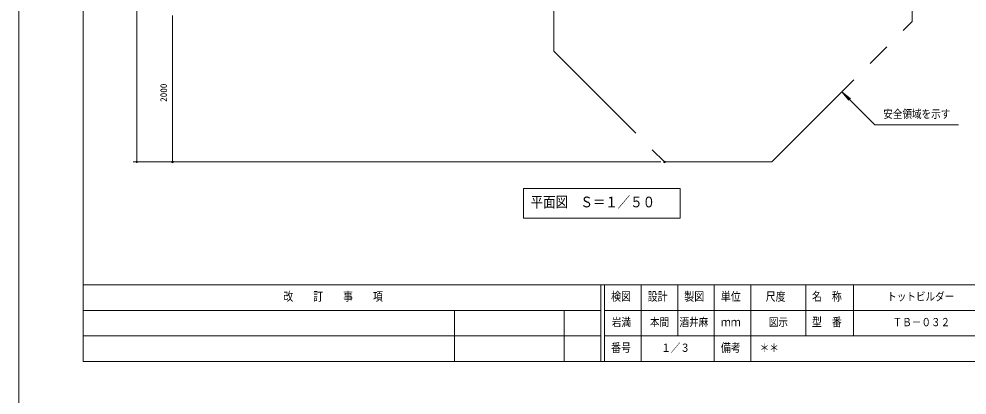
# Model space of a CAD drawing. Units: millimetres on the paper, scale 1:50. Extents: x 0 to 420, y -297 to 594.
# Drawn here: x 0 to 259.1, y 302.9 to 405.6 of the extents above; entities that cross this region are included whole.
import ezdxf
from ezdxf.enums import TextEntityAlignment as Align

# ---------------------------------------------------------------- set-up
doc = ezdxf.new("R2010")
doc.units = ezdxf.units.MM
doc.header["$PDMODE"] = 32
doc.header["$PDSIZE"] = 0.5
doc.linetypes.add('USER3', pattern=[63.5, 31.75, -6.35, 6.35, -6.35, 6.35, -6.35])
doc.layers.add('DEFPOINTS_3', color=7, linetype='Continuous', lineweight=9)
doc.layers.add('LY_1', color=7, linetype='Continuous', lineweight=9)
doc.styles.add('ＭＳ ゴシック', font='')
doc.styles.get('ＭＳ ゴシック').set_extended_font_data('MS Gothic')

# ---------------------------------------------------------------- blocks, each defined once
blk = doc.blocks.new('-000-_DOTSMALL')
at = {"color": 7, "linetype": 'Continuous', "lineweight": 9}
blk.add_circle((0, 0), 0.0625, dxfattribs=at)
blk.add_circle((0, 0), 0.0625, dxfattribs=at)

msp = doc.modelspace()

# ---------------------------------------------------------------- linework, layer by layer
at = {"layer": 'DEFPOINTS_3'}
msp.add_line((0, 594), (0, 297), dxfattribs=at)
at = {"layer": 'LY_1'}
for p, q in [((17.5, 579), (17.5, 312)), ((17.5, 333), (402.5, 333)), ((159, 333), (159, 312)), ((160, 333), (160, 312)), ((170, 333), (170, 319)), ((180, 333), (180, 319)), ((190, 333), (190, 312)), ((200, 333), (200, 319)), ((215, 333), (215, 319)), ((215, 326), (332.5, 326)), ((160, 319), (402.5, 319)), ((200, 319), (200, 312)), ((17.5, 312), (402.5, 312))]:
    msp.add_line(p, q, dxfattribs=at)
at = {"layer": 'LY_1', "lineweight": 18}
for p, q in [((32.178, 366.526), (32.178, 537.429)), ((41.992, 366.526), (41.992, 406.526)), ((233.893, 376.712), (224.883, 385.723)), ((224.883, 385.723), (227.181, 383.795)), ((224.883, 385.723), (226.811, 383.425)), ((233.893, 376.712), (256.783, 376.712)), ((40.992, 366.526), (31.178, 366.526)), ((175.422, 366.526), (40.992, 366.526)), ((180.663, 359.322), (137.863, 359.322)), ((137.863, 359.322), (137.863, 351.188)), ((180.663, 351.188), (180.663, 359.322)), ((137.863, 351.188), (180.663, 351.188)), ((228, 333), (228, 319)), ((17.5, 326), (159, 326)), ((119, 326), (119, 312)), ((149, 326), (149, 312)), ((160, 326), (215, 326)), ((17.5, 319), (159, 319)), ((170, 319), (170, 312))]:
    msp.add_line(p, q, dxfattribs=at)
at = {"layer": 'LY_1', "linetype": 'USER3', "lineweight": 18}
for p, q in [((244.079, 404.92), (244.079, 439.133)), ((146.118, 413.488), (146.118, 396.83)), ((205.686, 366.526), (244.079, 404.92)), ((146.118, 396.83), (176.422, 366.526)), ((176.422, 366.526), (205.686, 366.526))]:
    msp.add_line(p, q, dxfattribs=at)
at = {"layer": 'LY_1'}
for p in [(41.992, 366.526), (176.422, 366.526)]:
    msp.add_point(p, dxfattribs=at)

# ---------------------------------------------------------------- block references
at = {"layer": 'LY_1', "xscale": 2.32, "yscale": 2.32, "rotation": 270}
for p in [(32.178, 366.526), (41.992, 366.526)]:
    msp.add_blockref('-000-_DOTSMALL', p, dxfattribs=at)

# ---------------------------------------------------------------- texts
at = {"layer": 'LY_1', "style": 'ＭＳ ゴシック'}
msp.add_text('2000', height=1.833, rotation=90, dxfattribs=at).set_placement((40.992, 382.949), align=Align.BOTTOM_LEFT)
at = {"layer": 'LY_1', "style": 'ＭＳ ゴシック', "width": 0.85}
for s, height, p in [('安全領域を示す', 2.199, (236.199, 377.862)), ('平面図\u3000Ｓ＝１／５０', 2.933, (139.819, 353.255)), ('改\u3000\u3000訂\u3000\u3000事\u3000\u3000項', 2.346, (72.25, 327.9)), ('検図', 2.346, (161.8, 327.9)), ('設計', 2.346, (171.8, 327.9)), ('製図', 2.346, (181.8, 327.9)), ('単位', 2.346, (191.8, 327.9)), ('尺度', 2.346, (204.05, 327.9)), ('名\u3000称', 2.346, (216.7, 327.9)), ('トットビルダー', 2.199, (237.25, 328)), ('岩満', 2.199, (162, 321)), ('本間', 2.199, (172.417, 321)), ('酒井麻', 2.199, (180.5, 321)), ('図示', 2.199, (204.917, 321)), ('型\u3000番', 2.346, (216.7, 320.9)), ('ＴＢ－０３２', 2.199, (238.75, 321)), ('ｍｍ', 2.346, (191.8, 320.9)), ('番号', 2.346, (161.8, 313.9)), ('１／３', 2.199, (175.5, 314)), ('備考', 2.346, (191.8, 313.9)), ('＊＊', 2.199, (202.417, 314))]:
    msp.add_text(s, height=height, dxfattribs=at).set_placement(p, align=Align.BOTTOM_LEFT)

doc.saveas('drawing.dxf')
